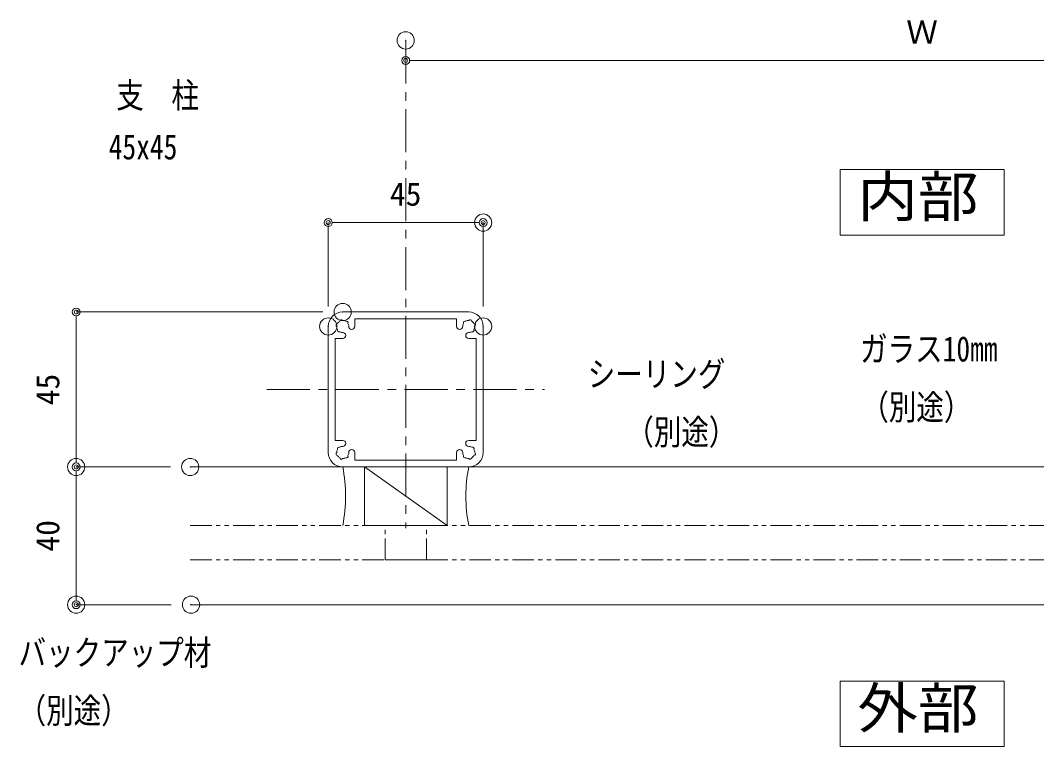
# Model space of a CAD drawing. Units: millimetres, scale not verified. Extents: x -3564 to 3564, y -1188 to 1188.
# Drawn here: x 2384 to 2974, y -46 to 376 of the extents above; entities that cross this region are included whole.
import ezdxf
from ezdxf.enums import TextEntityAlignment as Align

# ---------------------------------------------------------------- set-up
doc = ezdxf.new("R2010")
doc.units = ezdxf.units.MM
doc.header["$LTSCALE"] = 20
doc.header["$PDMODE"] = 32
doc.header["$PDSIZE"] = 10
doc.linetypes.add('USER1', pattern=[2, 1.25, -0.25, 0.25, -0.25])
doc.linetypes.add('USER2', pattern=[1.25, 0.625, -0.125, 0.125, -0.125, 0.125, -0.125])
for name, color, linetype, lineweight in [('0-0_0', 7, 'Continuous', 18), ('0-1_DEFPOINTS', 7, 'Continuous', 18), ('0-3_MOJI', 7, 'Continuous', 18), ('0-8_3中心線', 2, 'USER1', 18), ('0-A_1手摺寸法', 7, 'Continuous', 18), ('0-C_P4-12', 7, 'Continuous', 18), ('0-D_2a', 1, 'USER2', 18), ('0-E_4アルミ', 6, 'Continuous', 18)]:
    doc.layers.add(name, color=color, linetype=linetype, lineweight=lineweight)
doc.styles.add('ＭＳ ゴシック', font='')
doc.styles.get('ＭＳ ゴシック').set_extended_font_data('MS Gothic')

# ---------------------------------------------------------------- blocks, each defined once
blk = doc.blocks.new('_ORIGIN2')
at = {"layer": '0-0_0'}
blk.add_line((-0.5, 0), (-1, 0), dxfattribs=at)
for radius in [0.5, 0.25]:
    blk.add_circle((0, 0), radius, dxfattribs=at)
blk = doc.blocks.new('D18')
at = {"layer": '0-1_DEFPOINTS'}
for p in [(8300.36, 1408.45), (8900.36, 1408.45), (8900.36, 1396.79)]:
    blk.add_point(p, dxfattribs=at)
at = {"layer": '0-A_1手摺寸法'}
for p, q in [((8300.36, 1396.95), (8300.36, 1396.79)), ((8304.96, 1396.79), (8895.76, 1396.79)), ((8900.36, 1396.95), (8900.36, 1396.79))]:
    blk.add_line(p, q, dxfattribs=at)
at = {"layer": '0-A_1手摺寸法', "xscale": 4.6, "yscale": 4.6, "rotation": 180}
blk.add_blockref('_ORIGIN2', (8300.36, 1396.79), dxfattribs=at)
at = {"layer": '0-A_1手摺寸法', "xscale": 4.6, "yscale": 4.6}
blk.add_blockref('_ORIGIN2', (8900.36, 1396.79), dxfattribs=at)
at = {"layer": '0-A_1手摺寸法', "style": 'ＭＳ ゴシック'}
blk.add_text('Ｗ', height=13.49, dxfattribs=at).set_placement((8591.16, 1402.54), align=Align.BOTTOM_LEFT)
blk = doc.blocks.new('D26')
at = {"layer": '0-1_DEFPOINTS'}
for p in [(8263.76, 1250.72), (8108.92, 1160.72), (8175.16, 1160.72)]:
    blk.add_point(p, dxfattribs=at)
at = {"layer": '0-A_1手摺寸法'}
for p, q in [((8252.26, 1250.72), (8108.92, 1250.72)), ((8108.92, 1246.12), (8108.92, 1165.32)), ((8163.66, 1160.72), (8108.92, 1160.72))]:
    blk.add_line(p, q, dxfattribs=at)
at = {"layer": '0-A_1手摺寸法', "xscale": 4.6, "yscale": 4.6}
for p, rotation in [((8108.92, 1250.72), 90), ((8108.92, 1160.72), 270)]:
    blk.add_blockref('_ORIGIN2', p, dxfattribs=dict(at, rotation=rotation))
at = {"layer": '0-A_1手摺寸法', "style": 'ＭＳ ゴシック'}
blk.add_text('45', height=13.49, rotation=90, dxfattribs=at).set_placement((8103.17, 1196.52), align=Align.BOTTOM_LEFT)
blk = doc.blocks.new('D27')
at = {"layer": '0-1_DEFPOINTS'}
for p in [(8175.16, 1160.72), (8108.92, 1080.72), (8175.66, 1080.72)]:
    blk.add_point(p, dxfattribs=at)
at = {"layer": '0-A_1手摺寸法'}
for p, q in [((8163.66, 1160.72), (8108.92, 1160.72)), ((8108.92, 1156.12), (8108.92, 1085.32)), ((8164.16, 1080.72), (8108.92, 1080.72))]:
    blk.add_line(p, q, dxfattribs=at)
at = {"layer": '0-A_1手摺寸法', "xscale": 4.6, "yscale": 4.6}
for p, rotation in [((8108.92, 1160.72), 90), ((8108.92, 1080.72), 270)]:
    blk.add_blockref('_ORIGIN2', p, dxfattribs=dict(at, rotation=rotation))
at = {"layer": '0-A_1手摺寸法', "style": 'ＭＳ ゴシック'}
blk.add_text('40', height=13.49, rotation=90, dxfattribs=at).set_placement((8103.17, 1111.52), align=Align.BOTTOM_LEFT)
blk = doc.blocks.new('D32')
at = {"layer": '0-1_DEFPOINTS'}
for p in [(8345.36, 1302.65), (8255.36, 1242.32), (8345.36, 1242.32)]:
    blk.add_point(p, dxfattribs=at)
at = {"layer": '0-A_1手摺寸法'}
for p, q in [((8255.36, 1253.82), (8255.36, 1302.65)), ((8259.96, 1302.65), (8340.76, 1302.65)), ((8345.36, 1253.82), (8345.36, 1302.65))]:
    blk.add_line(p, q, dxfattribs=at)
at = {"layer": '0-A_1手摺寸法', "xscale": 4.6, "yscale": 4.6, "rotation": 180}
blk.add_blockref('_ORIGIN2', (8255.36, 1302.65), dxfattribs=at)
at = {"layer": '0-A_1手摺寸法', "xscale": 4.6, "yscale": 4.6}
blk.add_blockref('_ORIGIN2', (8345.36, 1302.65), dxfattribs=at)
at = {"layer": '0-A_1手摺寸法', "style": 'ＭＳ ゴシック'}
blk.add_text('45', height=13.49, dxfattribs=at).set_placement((8291.16, 1308.4), align=Align.BOTTOM_LEFT)

msp = doc.modelspace()

# ---------------------------------------------------------------- linework, layer by layer
at = {"layer": '0-8_3中心線'}
for p, q in [((2607.43, 363.93), (2607.43, 80.59)), ((2526.82, 161.2), (2688.05, 161.2))]:
    msp.add_line(p, q, dxfattribs=at)
at = {"layer": '0-A_1手摺寸法', "color": 3}
for p, q in [((2482.23, 116.2), (2603.43, 116.2)), ((2583.43, 116.2), (2631.43, 82.2)), ((2611.43, 116.2), (2897.43, 116.2)), ((3252.43, 116.2), (2897.43, 116.2)), ((2595.43, 62.2), (2619.43, 62.2)), ((3252.43, 36.2), (2897.43, 36.2))]:
    msp.add_line(p, q, dxfattribs=at)
msp.add_lwpolyline([(2583.43, 116.2), (2631.43, 116.2), (2631.43, 82.2), (2583.43, 82.2)], close=True, dxfattribs=at)
msp.add_lwpolyline([(2482.23, 36.2), (2607.43, 36.2), (2897.43, 36.2)], dxfattribs=at)
for centre, start, end in [((2485.26, 99.2), 348.76395, 11.23605), ((2729.61, 99.2), 168.76395, 191.23605)]:
    msp.add_arc(centre, 87.25, start, end, dxfattribs=at)
at = {"layer": '0-C_P4-12'}
for p, q in [((2859.77, 288.88), (2859.77, 250.87)), ((2859.77, -8.25), (2859.77, -46.26))]:
    msp.add_line(p, q, dxfattribs=at)
for points in [[(2859.77, 250.87), (2955.1, 250.87), (2955.1, 288.88), (2859.77, 288.88)], [(2859.77, -46.26), (2955.1, -46.26), (2955.1, -8.25), (2859.77, -8.25)]]:
    msp.add_lwpolyline(points, dxfattribs=at)
at = {"layer": '0-D_2a'}
for p, q in [((2482.23, 82.2), (2595.43, 82.2)), ((2595.43, 62.2), (2595.43, 82.2)), ((2619.43, 82.2), (3214.43, 82.2)), ((2619.43, 62.2), (2619.43, 82.2)), ((2482.23, 62.2), (2595.43, 62.2)), ((2619.43, 62.2), (3214.43, 62.2))]:
    msp.add_line(p, q, dxfattribs=at)
at = {"layer": '0-E_4アルミ'}
for p, q in [((2644.03, 206.2), (2570.83, 206.2)), ((2637.03, 202.2), (2577.83, 202.2)), ((2577.83, 202.2), (2577.83, 197.8)), ((2637.03, 202.2), (2637.03, 197.8)), ((2562.43, 197.8), (2562.43, 124.6)), ((2652.43, 197.8), (2652.43, 124.6)), ((2566.43, 190.8), (2566.43, 131.6)), ((2570.83, 190.8), (2566.43, 190.8)), ((2644.03, 190.8), (2648.43, 190.8)), ((2648.43, 190.8), (2648.43, 131.6)), ((2570.83, 131.6), (2566.43, 131.6)), ((2644.03, 131.6), (2648.43, 131.6)), ((2577.83, 120.2), (2577.83, 124.6)), ((2637.03, 120.2), (2637.03, 124.6)), ((2637.03, 120.2), (2577.83, 120.2)), ((2644.03, 116.2), (2570.83, 116.2))]:
    msp.add_line(p, q, dxfattribs=at)
for centre, radius, start, end in [((2570.83, 197.8), 8.4, 90, 180), ((2570.83, 197.8), 3.5, 120.35889, 135), ((2570.06, 200.7), 1, 105, 172.97569), ((2570.06, 200.7), 1, 37.02431, 105), ((2570.83, 197.8), 3.5, 75, 89.64111), ((2570.83, 197.8), 3.5, 60.35889, 75), ((2572.95, 199.92), 1, 45, 112.97569), ((2641.91, 199.92), 1, 67.02431, 135), ((2644.03, 197.8), 3.5, 105, 119.64111), ((2644.03, 197.8), 3.5, 90.35889, 105), ((2644.81, 200.7), 1, 75, 142.97569), ((2644.03, 197.8), 8.4, 0, 90), ((2644.81, 200.7), 1, 7.02431, 75), ((2644.03, 197.8), 3.5, 45, 59.64111), ((2567.94, 198.58), 1, 165, 232.97569), ((2567.94, 198.58), 1, 97.02431, 165), ((2570.83, 197.8), 3.5, 180.35889, 195), ((2570.83, 197.8), 3.5, 195, 209.64111), ((2568.71, 195.68), 1, 157.02431, 225), ((2570.83, 197.8), 3.5, 135, 149.64111), ((2568.71, 195.68), 1, 225, 292.97569), ((2572.95, 199.92), 1, 337.02431, 45), ((2570.83, 197.8), 3.5, 15, 29.64111), ((2570.83, 197.8), 3.5, 0.35889, 15), ((2576.08, 197.8), 1.75, 180, 0), ((2638.78, 197.8), 1.75, 180, 360), ((2644.03, 197.8), 3.5, 165, 179.64111), ((2644.03, 197.8), 3.5, 150.35889, 165), ((2641.91, 199.92), 1, 135, 202.97569), ((2646.15, 195.68), 1, 247.02431, 315), ((2644.03, 197.8), 3.5, 30.35889, 45), ((2646.15, 195.68), 1, 315, 22.97569), ((2646.93, 198.58), 1, 15, 82.97569), ((2644.03, 197.8), 3.5, 330.35889, 345), ((2644.03, 197.8), 3.5, 345, 359.64111), ((2646.93, 198.58), 1, 307.02431, 15), ((2570.83, 197.8), 3.5, 240.35889, 255), ((2570.83, 197.8), 3.5, 255, 270), ((2570.83, 192.55), 1.75, 270, 90), ((2644.03, 192.55), 1.75, 90, 270), ((2644.03, 197.8), 3.5, 270, 285), ((2644.03, 197.8), 3.5, 285, 299.64111), ((2570.83, 129.85), 1.75, 270, 90), ((2644.03, 129.85), 1.75, 90, 270), ((2570.83, 124.6), 8.4, 180, 270), ((2567.94, 123.83), 1, 127.02431, 195), ((2570.83, 124.6), 3.5, 165, 179.64111), ((2570.83, 124.6), 3.5, 150.35889, 165), ((2568.71, 126.72), 1, 135, 202.97569), ((2568.71, 126.72), 1, 67.02431, 135), ((2570.83, 124.6), 3.5, 105, 119.64111), ((2570.83, 124.6), 3.5, 90, 105), ((2570.83, 124.6), 3.5, 345, 359.64111), ((2576.08, 124.6), 1.75, 360, 180), ((2638.78, 124.6), 1.75, 0, 180), ((2644.03, 124.6), 3.5, 180.35889, 195), ((2644.03, 124.6), 3.5, 75, 90), ((2644.03, 124.6), 8.4, 270, 360), ((2644.03, 124.6), 3.5, 60.35889, 75), ((2646.15, 126.72), 1, 45, 112.97569), ((2646.15, 126.72), 1, 337.02431, 45), ((2644.03, 124.6), 3.5, 15, 29.64111), ((2644.03, 124.6), 3.5, 0.35889, 15), ((2646.93, 123.83), 1, 345, 52.97569), ((2567.94, 123.83), 1, 195, 262.97569), ((2570.83, 124.6), 3.5, 210.35889, 225), ((2570.83, 124.6), 3.5, 225, 239.64111), ((2570.06, 121.71), 1, 187.02431, 255), ((2570.06, 121.71), 1, 255, 322.97569), ((2570.83, 124.6), 3.5, 270.35889, 285), ((2570.83, 124.6), 3.5, 285, 299.64111), ((2572.95, 122.48), 1, 247.02431, 315), ((2572.95, 122.48), 1, 315, 22.97569), ((2570.83, 124.6), 3.5, 330.35889, 345), ((2644.03, 124.6), 3.5, 195, 209.64111), ((2641.91, 122.48), 1, 157.02431, 225), ((2641.91, 122.48), 1, 225, 292.97569), ((2644.03, 124.6), 3.5, 240.35889, 255), ((2644.03, 124.6), 3.5, 255, 269.64111), ((2644.81, 121.71), 1, 217.02431, 285), ((2644.81, 121.71), 1, 285, 352.97569), ((2644.03, 124.6), 3.5, 300.35889, 315), ((2644.03, 124.6), 3.5, 315, 329.64111), ((2646.93, 123.83), 1, 277.02431, 345)]:
    msp.add_arc(centre, radius, start, end, dxfattribs=at)

# ---------------------------------------------------------------- block references
at = {"layer": '0-A_1手摺寸法'}
for name in ['D18', 'D32', 'D26', 'D27']:
    msp.add_blockref(name, (-5692.93, -1044.52), dxfattribs=at)

# ---------------------------------------------------------------- texts
at = {"layer": '0-3_MOJI', "style": 'ＭＳ ゴシック', "width": 0.8}
for s, p in [('支\u3000柱', (2439.31, 320.34)), ('45x45', (2434.88, 290.41)), ('ガラス10mm', (2871.39, 173.05)), ('シーリング', (2713.17, 158.44)), ('（別途）', (2872.1, 139.22)), ('（別途）', (2735.57, 124.76)), ('バックアップ材', (2382.51, -3.34)), ('（別途）', (2382.51, -37.02))]:
    msp.add_text(s, height=14.66, dxfattribs=at).set_placement(p, align=Align.BOTTOM_LEFT)
at = {"layer": '0-C_P4-12', "style": 'ＭＳ ゴシック', "width": 1.1}
for s, p in [('内部', (2869.83, 254.5)), ('外部', (2869.83, -42.63))]:
    msp.add_text(s, height=23.46, dxfattribs=at).set_placement(p, align=Align.BOTTOM_LEFT)

doc.saveas('drawing.dxf')
